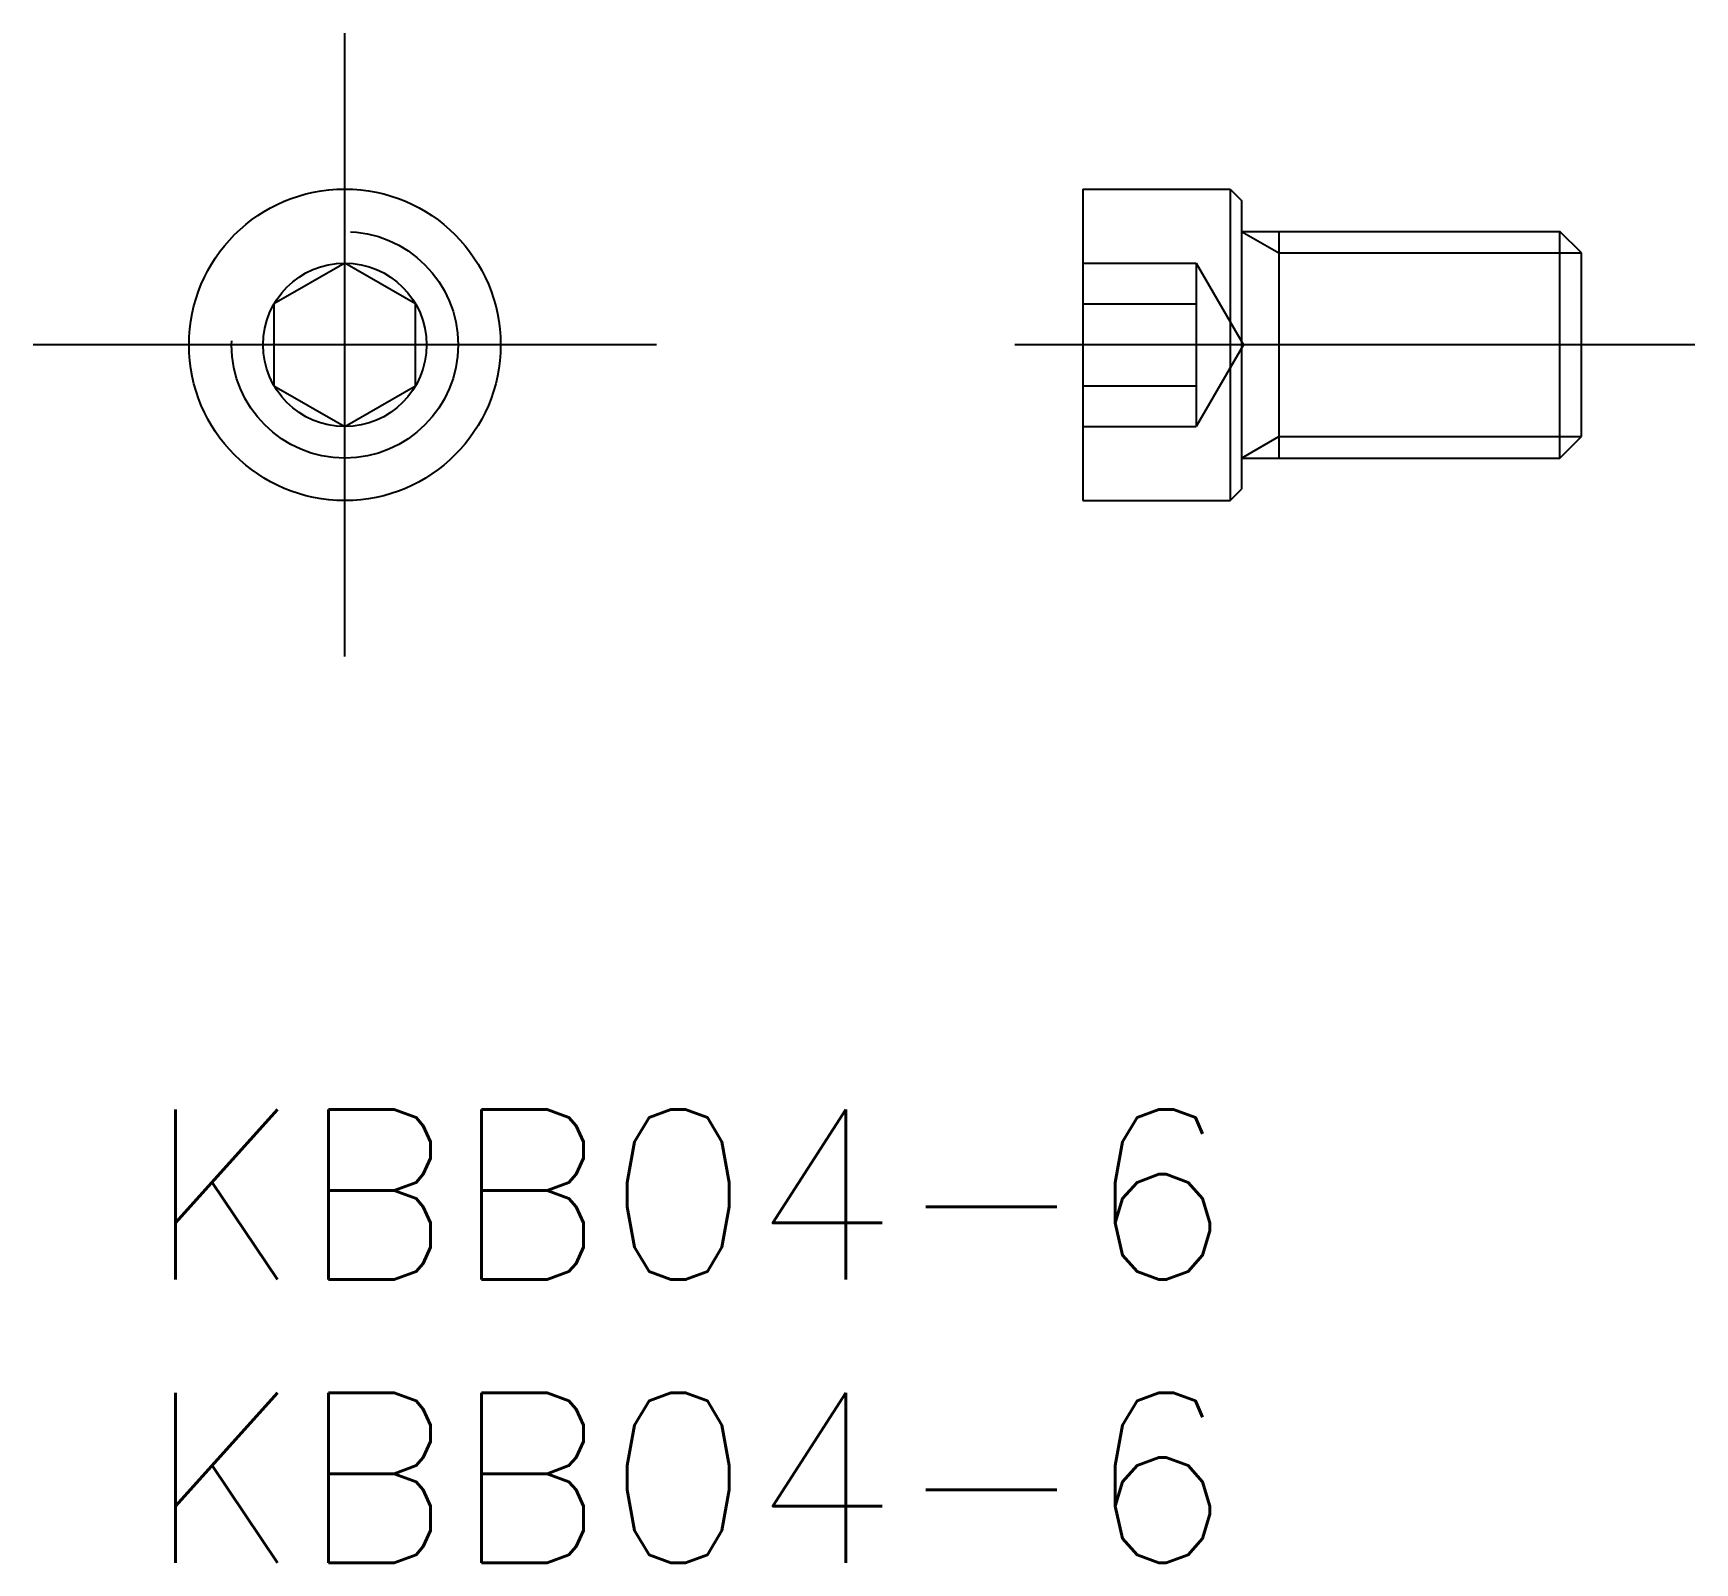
# Model space of a CAD drawing. Extents: x -2 to 27.3, y -8 to 19.
import ezdxf

# ---------------------------------------------------------------- set-up
doc = ezdxf.new("R2010")
doc.units = 0
doc.header["$LTSCALE"] = 0.5
doc.linetypes.add('CENTER', pattern=[50.8, 31.75, -6.35, 6.35, -6.35])
doc.linetypes.add('DASHED', pattern=[19.05, 12.7, -6.35])
for name, color, linetype in [('MSM_CENTER', 1, 'CENTER'), ('MSM_CONTINUOUS', 7, 'CONTINUOUS'), ('MSM_DASHED', 4, 'DASHED'), ('MSM_NARROW', 5, 'CONTINUOUS'), ('MSM_PART_NUMBER', 7, 'CONTINUOUS')]:
    doc.layers.add(name, color=color, linetype=linetype)
doc.styles.get("Standard").update_dxf_attribs({"font": 'txt.shx', "height": 3, "bigfont": 'bigfont.shx'})

# ---------------------------------------------------------------- blocks, each defined once
blk = doc.blocks.new('*U3')
at = {"layer": 'MSM_PART_NUMBER'}
blk.add_text('KBB04-6', height=3, dxfattribs=at).set_placement((0, -3))
blk = doc.blocks.new('*U4')
at = {"layer": 'MSM_PART_NUMBER'}
blk.add_text('KBB04-6', height=3, dxfattribs=at).set_placement((0, -8))

msp = doc.modelspace()

# ---------------------------------------------------------------- linework, layer by layer
at = {"layer": 'MSM_CENTER'}
for p, q in [((3.5, 8), (3.5, 19)), ((9, 13.5), (-2, 13.5)), ((27.33, 13.5), (15.33, 13.5))]:
    msp.add_line(p, q, dxfattribs=at)
at = {"layer": 'MSM_CONTINUOUS'}
for p, q in [((16.53, 16.25), (19.13, 16.25)), ((16.53, 16.25), (16.53, 10.75)), ((19.13, 16.25), (19.33, 16.05)), ((19.13, 16.25), (19.13, 10.75)), ((19.33, 16.05), (19.33, 10.95)), ((19.33, 15.5), (24.951, 15.5)), ((19.987, 15.5), (19.987, 11.5)), ((24.951, 11.5), (24.951, 15.5)), ((25.33, 15.121), (24.951, 15.5)), ((25.33, 11.879), (25.33, 15.121)), ((3.5, 14.943), (2.25, 14.222)), ((4.75, 14.222), (3.5, 14.943)), ((2.25, 14.222), (2.25, 12.778)), ((4.75, 12.778), (4.75, 14.222)), ((2.25, 12.778), (3.5, 12.057)), ((3.5, 12.057), (4.75, 12.778)), ((24.951, 11.5), (25.33, 11.879)), ((19.33, 11.5), (24.951, 11.5)), ((19.13, 10.75), (19.33, 10.95)), ((16.53, 10.75), (19.13, 10.75))]:
    msp.add_line(p, q, dxfattribs=at)
for radius in [2.75, 1.443]:
    msp.add_circle((3.5, 13.5), radius, dxfattribs=at)
at = {"layer": 'MSM_DASHED'}
for p, q in [((16.53, 14.943), (18.53, 14.943)), ((18.53, 14.943), (18.53, 12.057)), ((18.53, 14.943), (19.364, 13.5)), ((18.53, 14.943), (18.53, 12.057)), ((16.53, 14.222), (18.53, 14.222)), ((19.364, 13.5), (18.53, 12.057)), ((16.53, 12.778), (18.53, 12.778)), ((16.53, 12.057), (18.53, 12.057))]:
    msp.add_line(p, q, dxfattribs=at)
msp.add_circle((3.5, 13.5), 2, dxfattribs=at)
at = {"layer": 'MSM_NARROW'}
for p, q in [((19.33, 15.5), (19.987, 15.121)), ((19.987, 15.121), (25.33, 15.121)), ((19.33, 11.5), (19.987, 11.879)), ((19.987, 11.879), (25.33, 11.879))]:
    msp.add_line(p, q, dxfattribs=at)

# ---------------------------------------------------------------- block references
at = {"layer": 'MSM_CONTINUOUS'}
for name in ['*U3', '*U4']:
    msp.add_blockref(name, (0, 0), dxfattribs=at)

doc.saveas('drawing.dxf')
